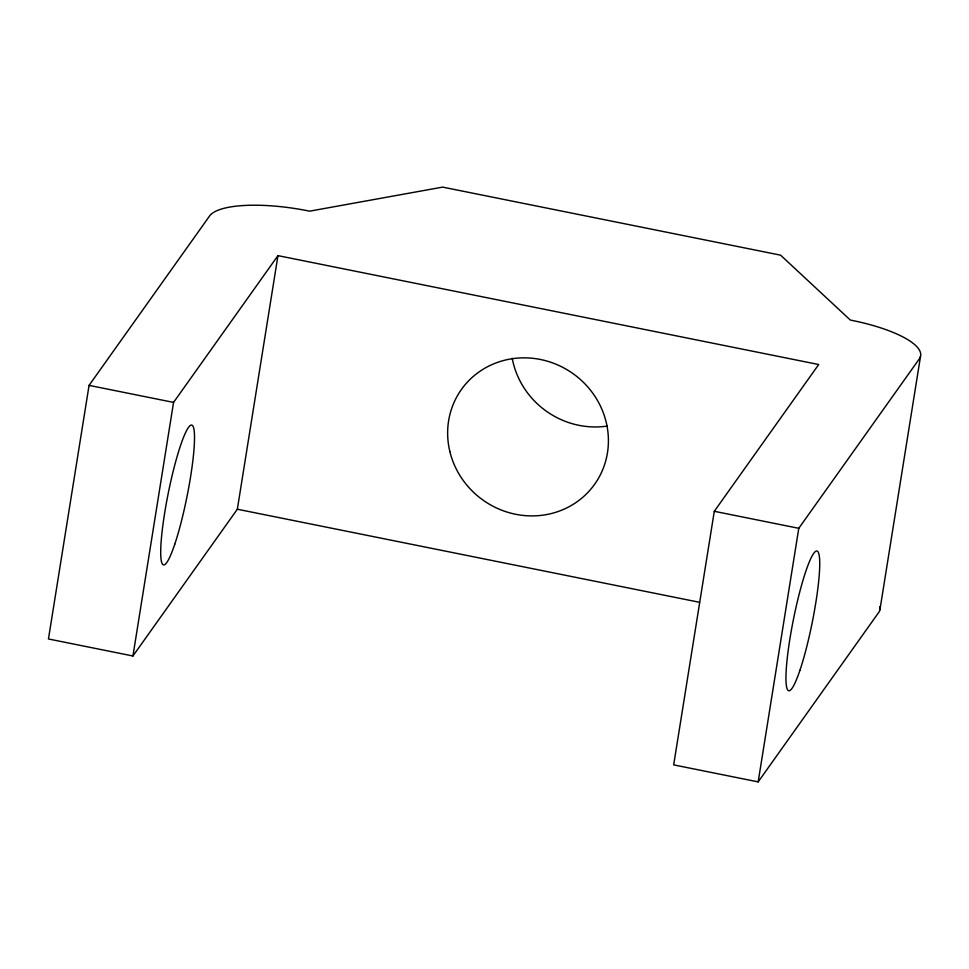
<?xml version="1.0" encoding="UTF-8"?>
<svg xmlns="http://www.w3.org/2000/svg" width="969" height="969" viewBox="0 0 969 969"><rect width="100%" height="100%" fill="white"/><g stroke="black" fill="none" stroke-linecap="round" stroke-linejoin="round"><path stroke-width="1.45" d="M758.17 781.886L798.783 528.311L919.012 359.305A85.514 24.286 9.1 0 0 850.334 320.061L780.59 255.162L442.627 187.114L309.608 211.169A85.514 24.286 9.1 0 0 209.292 216.39L89.063 385.383L48.45 638.971L132.935 655.989L237.344 509.222L277.958 255.634L818.696 364.526L714.298 511.293L673.673 764.88L758.17 781.886L878.386 612.892A85.514 24.286 9.1 0 0 879.937 606.582M132.935 655.989L173.56 402.401L277.958 255.634M879.913 609.864L920.538 356.277M89.063 385.383L173.56 402.401M714.298 511.293L798.783 528.311M237.344 509.222L699.57 602.306M607.188 426.069A81.747 77.617 35.4 0 1 512.226 358.288M449.87 451.59A81.747 77.617 35.4 0 0 583.386 496.77A81.747 77.617 35.4 0 0 550.804 362.273A81.747 77.617 35.4 0 0 449.87 451.59M174.735 544.299A71.306 9.52 -78.6 0 0 193.461 427.365A71.306 9.52 -78.6 0 0 164.633 513.182A71.306 9.52 -78.6 0 0 174.735 544.299M799.958 670.209A71.306 9.52 -78.6 0 0 818.684 553.275A71.306 9.52 -78.6 0 0 789.868 639.092A71.306 9.52 -78.6 0 0 799.958 670.209"/></g></svg>
